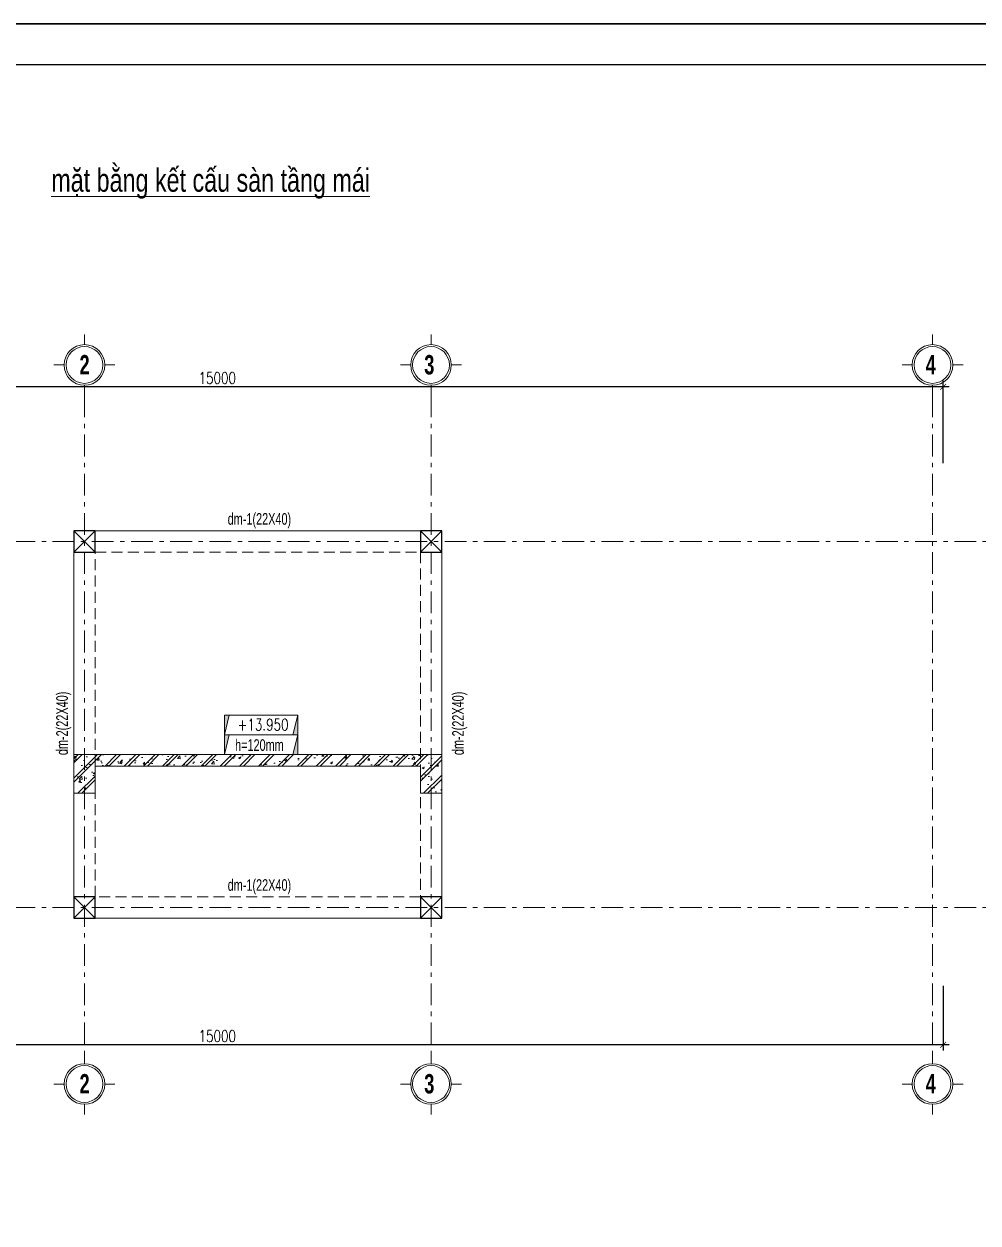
# Model space of a CAD drawing. Extents: x -2098986 to 943, y -1296280 to 73591.
# Drawn here: x -1745411 to -1735556, y -1156617 to -1144227 of the extents above; entities that cross this region are included whole.
import ezdxf
from ezdxf.enums import TextEntityAlignment as Align

# ---------------------------------------------------------------- set-up
doc = ezdxf.new("R2010")
doc.units = 0
doc.header["$LTSCALE"] = 150
doc.header["$PDMODE"] = 35
doc.linetypes.add('_Tim', pattern=[9, 5, -1.5, 1, -1.5])
doc.linetypes.add('HIDDEN', pattern=[0.375, 0.25, -0.125])
doc.layers.get('0').update_dxf_attribs({"lineweight": 18})
doc.layers.get('Defpoints').update_dxf_attribs({"lineweight": 18})
for name, color, linetype, lineweight in [('05.Text', 253, 'Continuous', 18), ('11.Khung bo', 32, 'Continuous', 50), ('12.Khung', 36, 'Continuous', 25), ('LS-CAT', 30, 'Continuous', 20), ('LS-DIM', 251, 'Continuous', 13), ('LS-TEXT', 60, 'Continuous', 20), ('LS-THAY', 7, 'Continuous', 20), ('LS-TRUC', 108, '_Tim', 9)]:
    doc.layers.add(name, color=color, linetype=linetype, lineweight=lineweight)
doc.layers.add('DIM', color=1, linetype='Continuous')
doc.layers.add('HATCH', color=8, linetype='Continuous')
doc.layers.add('Tpl_Bound', color=1, linetype='Continuous', plot=False)
doc.styles.add('AVANTHB', font='')
doc.styles.add('KCVN-LEADER', font='vnromadi.shx', dxfattribs={"width": 0.7, "height": 4})
doc.styles.add('vnsimpli', font='vnsimli.shx', dxfattribs={"width": 0.75})
doc.styles.get('AVANTHB').set_extended_font_data('.VnAvantH', bold=True)
doc.dimstyles.new('D100(120)', dxfattribs={"dimtxt": 120, "dimasz": 60, "dimexe": 60, "dimexo": 0, "dimgap": 30, "dimtad": 1, "dimdec": 0, "dimdsep": 46, "dimtxsty": 'vnsimpli', "dimblk": 'ARCHTICK', "dimcen": 0, "dimdle": 60, "dimclrd": 256, "dimclre": 256, "dimclrt": 60, "dimadec": 0, "dimazin": 0, "dimtfac": 1, "dimtdec": 0, "dimtix": 1, "dimtmove": 0, "dimatfit": 3, "dimfxl": 1, "dimarcsym": 0})

# ---------------------------------------------------------------- blocks, each defined once
blk = doc.blocks.new('100')
at = {"layer": '11.Khung bo', "const_width": 26.7}
blk.add_lwpolyline([(1860913, -945240), (1860913, -916940), (1896063, -916940), (1896063, -945240)], close=True, dxfattribs=at)
blk.add_lwpolyline([(1860913, -945240), (1860913, -916940), (1896063, -916940), (1896063, -945240)], close=True, dxfattribs=at)
blk.add_lwpolyline([(1860913, -945240), (1860913, -916940), (1896063, -916940), (1896063, -945240)], close=True, dxfattribs=at)
at = {"layer": '12.Khung'}
blk.add_lwpolyline([(1901579, -945940), (1901579, -916240), (1859580, -916240), (1859580, -945940)], close=True, dxfattribs=at)
blk.add_lwpolyline([(1901579, -945940), (1901579, -916240), (1859580, -916240), (1859580, -945940)], close=True, dxfattribs=at)
blk.add_lwpolyline([(1901579, -945940), (1901579, -916240), (1859580, -916240), (1859580, -945940)], close=True, dxfattribs=at)
blk = doc.blocks.new('DANHTRUC')
for p, q in [((980383, -947347), (980383, -947137)), ((979963, -947767), (979753, -947767)), ((980803, -947767), (981013, -947767)), ((980383, -948187), (980383, -948397))]:
    blk.add_line(p, q)
for radius in [420, 380]:
    blk.add_circle((980383, -947767), radius)
blk = doc.blocks.new('_ArchTick')
at = {"layer": 'DIM', "color": 0, "const_width": 0.15}
blk.add_lwpolyline([(-0.5, -0.5), (0.5, 0.5)], dxfattribs=at)
blk = doc.blocks.new('*D1306')
at = {"layer": 'Defpoints', "color": 0, "transparency": 16777216}
for p in [(-2059261, -1119917), (-2059261, -1120707), (-2044261, -1120707)]:
    blk.add_point(p, dxfattribs=at)
at = {"layer": 'LS-DIM', "lineweight": -2, "transparency": 16777216}
for p, q in [((-2044201, -1119917), (-2059321, -1119917)), ((-2059261, -1120707), (-2059261, -1119857)), ((-2044261, -1120707), (-2044261, -1119857))]:
    blk.add_line(p, q, dxfattribs=at)
at = {"layer": 'LS-DIM', "lineweight": -2, "transparency": 16777216, "xscale": 60, "yscale": 60, "zscale": 60, "rotation": 180}
blk.add_blockref('_ArchTick', (-2059261, -1119917), dxfattribs=at)
at = {"layer": 'LS-DIM', "lineweight": -2, "transparency": 16777216, "xscale": 60, "yscale": 60, "zscale": 60}
blk.add_blockref('_ArchTick', (-2044261, -1119917), dxfattribs=at)
at = {"layer": 'LS-DIM', "color": 60, "transparency": 16777216, "insert": (-2051760, -1119827), "char_height": 120, "attachment_point": 5, "style": 'vnsimpli'}
blk.add_mtext('15000', dxfattribs=at)
blk = doc.blocks.new('*D1316')
at = {"layer": 'Defpoints', "color": 0, "transparency": 16777216}
for p in [(-2059261, -1126107), (-2044261, -1126107), (-2059261, -1126717)]:
    blk.add_point(p, dxfattribs=at)
at = {"layer": 'LS-DIM', "lineweight": -2, "transparency": 16777216}
for p, q in [((-2059261, -1126107), (-2059261, -1126777)), ((-2044261, -1126107), (-2044261, -1126777)), ((-2044201, -1126717), (-2059321, -1126717))]:
    blk.add_line(p, q, dxfattribs=at)
at = {"layer": 'LS-DIM', "lineweight": -2, "transparency": 16777216, "xscale": 60, "yscale": 60, "zscale": 60, "rotation": 180}
blk.add_blockref('_ArchTick', (-2059261, -1126717), dxfattribs=at)
at = {"layer": 'LS-DIM', "lineweight": -2, "transparency": 16777216, "xscale": 60, "yscale": 60, "zscale": 60}
blk.add_blockref('_ArchTick', (-2044261, -1126717), dxfattribs=at)
at = {"layer": 'LS-DIM', "color": 60, "transparency": 16777216, "insert": (-2051760, -1126627), "char_height": 120, "attachment_point": 5, "style": 'vnsimpli'}
blk.add_mtext('15000', dxfattribs=at)
blk = doc.blocks.new('cot MB')
at = {"layer": 'LS-DIM'}
for points in [[(122684, -484996), (122601, -484996), (122601, -485336)], [(123863, -484996), (123780, -485336), (123863, -485336)]]:
    blk.add_hatch(color=256, dxfattribs=at).paths.add_polyline_path(points)
for p, q in [((122601, -485336), (122684, -484996)), ((123863, -484996), (123780, -485336))]:
    blk.add_line(p, q, dxfattribs=at)
blk.add_lwpolyline([(122601, -484996), (123863, -484996), (123863, -485336), (122601, -485336)], close=True, dxfattribs=at)
blk = doc.blocks.new('123213213213')
at = {"layer": 'DIM'}
for p, q in [((-2053240.8, -1121406.6), (-2053020.8, -1121626.6)), ((-2053240.8, -1121626.6), (-2053020.8, -1121406.6)), ((-2049660.8, -1121406.6), (-2049440.8, -1121626.6)), ((-2049660.8, -1121626.6), (-2049440.8, -1121406.6)), ((-2053240.8, -1125186.6), (-2053020.8, -1125406.6)), ((-2053240.8, -1125406.6), (-2053020.8, -1125186.6)), ((-2049660.8, -1125186.6), (-2049440.8, -1125406.6)), ((-2049660.8, -1125406.6), (-2049440.8, -1125186.6))]:
    blk.add_line(p, q, dxfattribs=at)
for points in [[(-2053240.8, -1121626.6), (-2053020.8, -1121626.6), (-2053020.8, -1121406.6), (-2053240.8, -1121406.6)], [(-2049660.8, -1121626.6), (-2049440.8, -1121626.6), (-2049440.8, -1121406.6), (-2049660.8, -1121406.6)], [(-2053240.8, -1125406.6), (-2053020.8, -1125406.6), (-2053020.8, -1125186.6), (-2053240.8, -1125186.6)], [(-2049660.8, -1125406.6), (-2049440.8, -1125406.6), (-2049440.8, -1125186.6), (-2049660.8, -1125186.6)]]:
    blk.add_lwpolyline(points, close=True, dxfattribs=at)
at = {"layer": 'LS-TRUC', "ltscale": 0.3}
for p, q in [((-2053130.8, -1120006.6), (-2053130.8, -1126806.6)), ((-2049550.8, -1120006.6), (-2049550.8, -1126806.6)), ((-2044370.8, -1120006.6), (-2044370.8, -1126806.6)), ((-2061560.8, -1121516.6), (-2042860.8, -1121516.6)), ((-2061560.8, -1125296.6), (-2042860.8, -1125296.6))]:
    blk.add_line(p, q, dxfattribs=at)
at = {"layer": '05.Text', "xscale": 0.5, "yscale": 0.5, "zscale": 0.5}
for p in [(-2543323.5, -645808.3), (-2539743.5, -645808.3), (-2534562.5, -645808.3), (-2543323.5, -653238.3), (-2539743.5, -653238.3), (-2534562.5, -653238.3)]:
    blk.add_blockref('DANHTRUC', p, dxfattribs=at)
at = {"layer": '05.Text', "style": 'AVANTHB', "width": 0.7}
for s, p in [('2', (-2053182.6, -1119789.2)), ('3', (-2049621.6, -1119789.2)), ('4', (-2044441.6, -1119789.2)), ('2', (-2053182.6, -1127219.2)), ('3', (-2049621.6, -1127219.2)), ('4', (-2044441.6, -1127219.2))]:
    blk.add_text(s, height=200, dxfattribs=at).set_placement(p)
at = {"layer": 'LS-DIM'}
for base, p1, p2, picture, middle in [((-2059260.8, -1119916.6), (-2044260.8, -1120706.6), (-2059260.8, -1120706.6), '*D1306', (-2051759.8, -1119916.6)), ((-2059260.8, -1126716.6), (-2044260.8, -1126106.6), (-2059260.8, -1126106.6), '*D1316', (-2051759.8, -1126716.6))]:
    dim = blk.add_linear_dim(base=base, p1=p1, p2=p2, dimstyle='D100(120)', dxfattribs=at)
    dim.commit()
    dim.dimension.update_dxf_attribs({"geometry": picture, "text_midpoint": middle, "dimtype": 128})
blk = doc.blocks.new('13e12321eqwe')
at = {"layer": 'LS-DIM', "linetype": 'HIDDEN', "ltscale": 3}
blk.add_lwpolyline([(-2053021, -1121627), (-2049661, -1121627), (-2049661, -1125187), (-2053021, -1125187)], close=True, dxfattribs=at)
at = {"layer": 'LS-THAY'}
blk.add_lwpolyline([(-2053241, -1121407), (-2049441, -1121407), (-2049441, -1125407), (-2053241, -1125407)], close=True, dxfattribs=at)
at = {"layer": 'HATCH'}
blk.add_blockref('123213213213', (0, 0), dxfattribs=at)

msp = doc.modelspace()

# ---------------------------------------------------------------- hatches: boundary and pattern name
at = {"layer": 'LS-DIM'}
h = msp.add_hatch(dxfattribs=at)
h.set_pattern_fill('BT-01', color=256, scale=33, pattern_type=2)
h.set_pattern_definition([(50, (308345.45, -28058.87), (236.69586, -20.708205), [24.75, -272.25]), (355, (308345.45, -28058.87), (-45.78794, 248.223404), [19.8, -217.8]), (100.4514, (308365.17, -28060.6), (190.908096, 227.51505), [21.034263, -231.376897]), (46.1842, (308345.45, -27992.87), (352.189546, -54.621275), [37.125, -408.375]), (96.6356, (308374.8, -27997.42), (308.438693, 321.458897), [31.551395, -347.06529]), (351.1842, (308345.45, -27992.87), (308.43844, 321.45914), [29.7, -326.7]), (21, (308378.45, -28009.37), (196.979327, -132.864234), [24.75, -272.25]), (326, (308378.45, -28009.37), (80.29406, 239.299515), [19.8, -217.8]), (71.4514, (308394.86, -28020.44), (277.273467, 106.435064), [21.034263, -231.376897]), (37.5, (308345.45, -28058.87), (4.0127523, 109.8549718), [0, -215.16, 0, -221.1, 0, -218.625]), (7.5, (308345.45, -28058.87), (86.8129474, 130.155865), [0, -126.06, 0, -210.21, 0, -83.325]), (327.5, (308271.86, -28058.87), (176.161404, -7.4431077), [0, -82.5, 0, -257.4, 0, -341.55]), (317.5, (308238.86, -28058.87), (192.451436, 33.034644), [0, -107.25, 0, -170.94, 0, -242.55]), (45, (308345.45, -28058.87), (-99.171726, 99.171726), []), (45, (308345.45, -28018.44), (-99.171726, 99.171726), [])])
h.paths.add_polyline_path([(-1744895.4, -1151776.9), (-1744895.4, -1152176.9), (-1744675.4, -1152176.9), (-1744675.4, -1151896.9), (-1741315.4, -1151896.9), (-1741315.4, -1152176.9), (-1741095.4, -1152176.9), (-1741095.4, -1151776.9)])

# ---------------------------------------------------------------- linework, layer by layer
at = {"layer": 'LS-CAT'}
msp.add_lwpolyline([(-1744895.4, -1151776.9), (-1744895.4, -1152176.9), (-1744675.4, -1152176.9), (-1744675.4, -1151896.9), (-1741315.4, -1151896.9), (-1741315.4, -1152176.9), (-1741095.4, -1152176.9), (-1741095.4, -1151776.9)], close=True, dxfattribs=at)
at = {"layer": 'Tpl_Bound', "color": 1}
msp.add_lwpolyline([(-1755170.7, -1162047.1), (-1755170.7, -1144227.1), (-1729970.7, -1144227.1), (-1729970.7, -1162047.1)], close=True, dxfattribs=at)

# ---------------------------------------------------------------- block references
at = {"layer": '05.Text', "xscale": 0.6000055114637588, "yscale": 0.6000055114637588, "zscale": 0.6000055114637588}
msp.add_blockref('100', (-2870928.8, -594478), dxfattribs=at)
at = {"layer": 'LS-DIM', "xscale": 0.5999999998603016, "yscale": 0.5999999998603016, "zscale": 0.5999999998603016}
for p in [(-1816900.7, -860371), (-1816900.7, -860575.2)]:
    msp.add_blockref('cot MB', p, dxfattribs=at)
at = {"layer": 'LS-THAY'}
msp.add_blockref('13e12321eqwe', (308345.4, -28058.9), dxfattribs=at)

# ---------------------------------------------------------------- texts
at = {"layer": 'LS-TEXT', "style": 'KCVN-LEADER', "width": 0.75}
msp.add_text('%%UmÆt b»ng kÕt cÊu sµn tÇng m¸i', height=240, dxfattribs=at).set_placement((-1743483, -1145960.7), align=Align.CENTER)
at = {"layer": 'LS-TEXT', "color": 60, "style": 'KCVN-LEADER', "width": 0.7}
for s, p in [('dm-1(22X40)', (-1742979.1, -1149401.4)), ('h=120mm', (-1742979.1, -1151738.4)), ('dm-1(22X40)', (-1742979.1, -1153184.4))]:
    msp.add_text(s, height=120, dxfattribs=at).set_placement(p, align=Align.CENTER)
for p in [(-1744958, -1151454.3), (-1740868, -1151454.3)]:
    msp.add_text('dm-2(22X40)', height=120, rotation=90, dxfattribs=at).set_placement(p, align=Align.CENTER)
at = {"layer": 'LS-TEXT', "color": 60, "style": 'vnsimpli', "width": 0.75}
msp.add_text('+13.950', height=120, dxfattribs=at).set_placement((-1743202.7, -1151528.2))

doc.saveas('drawing.dxf')
